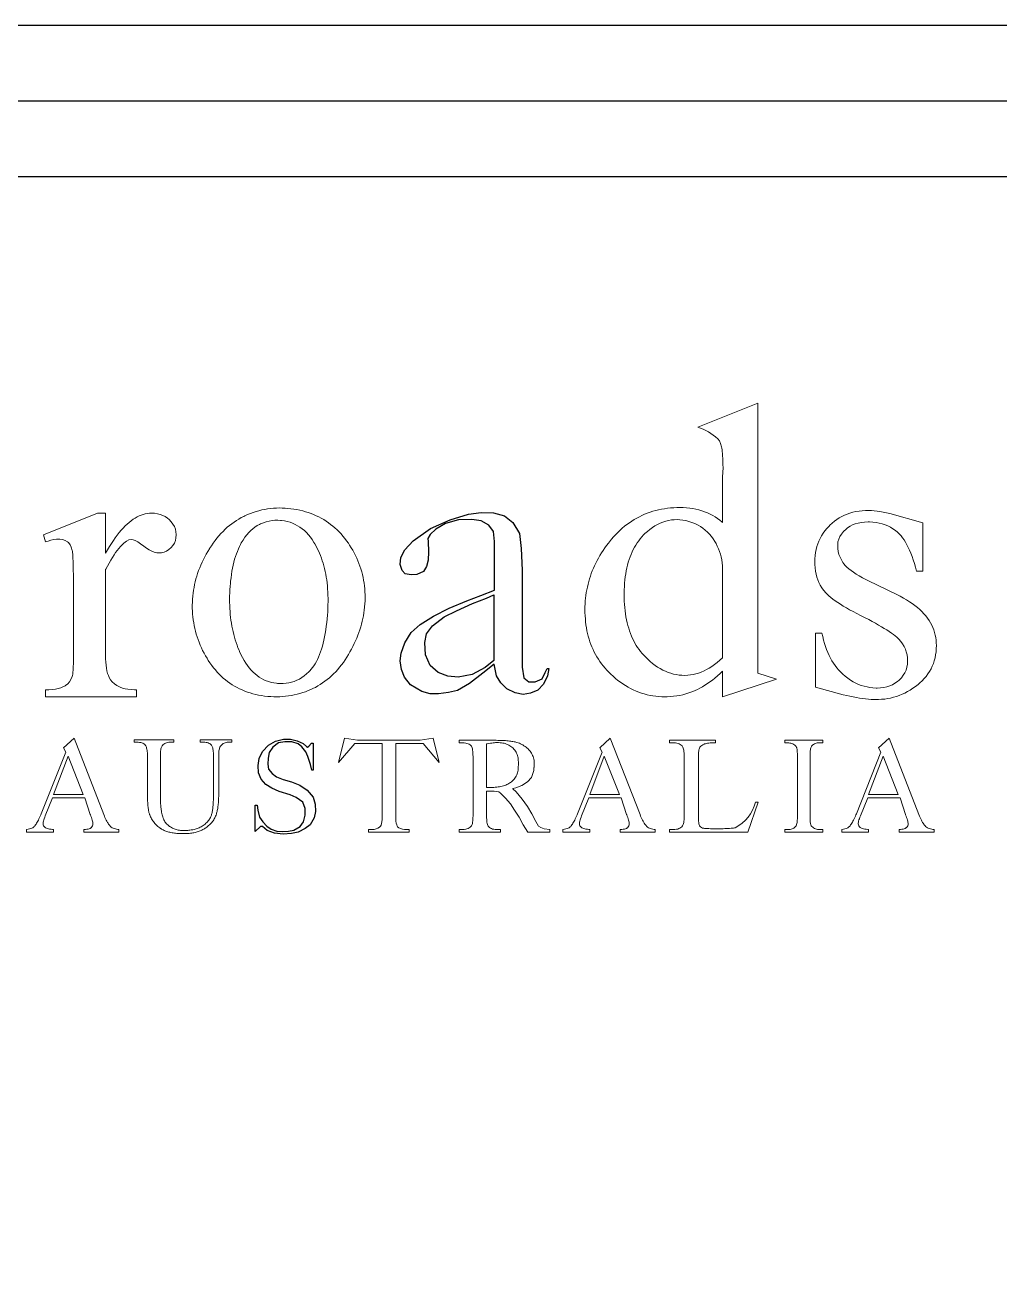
# Model space of a CAD drawing. Extents: x 135 to 255, y 133 to 270.
# Drawn here: x 202.28 to 228.04, y 236.69 to 269.85 of the extents above; entities that cross this region are included whole.
import ezdxf

# ---------------------------------------------------------------- set-up
doc = ezdxf.new("R2010")
doc.units = 0
doc.layers.add('L25', color=1, linetype='CONTINUOUS')
doc.layers.add('L35', color=3, linetype='CONTINUOUS')

# ---------------------------------------------------------------- blocks, each defined once
blk = doc.blocks.new('MRWAlogo')
at = {"layer": 'L25', "lineweight": 0}
for points in [[(134.874, 37.23, -0.102516), (136.157, 36.494), (136.252, 36.357), (136.332, 36.181), (136.398, 35.966), (136.412, 35.888), (136.425, 35.792), (136.437, 35.678), (136.447, 35.547), (136.458, 35.398), (136.466, 35.231), (136.473, 35.047), (136.48, 34.844), (136.485, 34.623), (136.456, 34.062), (136.459, 33.806), (136.46, 33.532), (136.462, 33.241), (136.462, 31.139), (136.438, 31.158), (136.292, 31.28), (136.142, 31.391), (135.986, 31.496), (135.825, 31.592), (135.66, 31.679), (135.488, 31.758), (135.312, 31.829), (135.132, 31.892), (134.946, 31.946), (134.755, 31.993), (134.559, 32.029), (134.359, 32.059), (134.152, 32.08), (133.941, 32.092), (133.726, 32.096), (133.536, 32.094), (133.335, 32.085), (133.135, 32.07), (132.94, 32.05), (132.746, 32.023), (132.557, 31.99), (132.369, 31.951), (132.185, 31.907), (132.004, 31.855), (131.826, 31.8), (131.65, 31.736), (131.478, 31.667), (131.308, 31.592), (131.141, 31.511), (130.976, 31.424), (130.816, 31.331), (130.658, 31.232), (130.502, 31.127), (130.349, 31.016), (130.2, 30.899), (130.054, 30.776), (129.91, 30.646), (129.769, 30.51), (129.63, 30.369), (129.495, 30.223), (129.363, 30.068), (129.29, 29.98), (129.167, 29.825), (129.049, 29.669), (128.937, 29.512), (128.829, 29.354), (128.725, 29.195), (128.627, 29.034), (128.534, 28.872), (128.446, 28.709), (128.361, 28.546), (128.282, 28.38), (128.207, 28.214), (128.137, 28.046), (128.072, 27.877), (128.013, 27.707), (127.957, 27.536), (127.908, 27.364), (127.861, 27.192), (127.821, 27.017), (127.785, 26.84), (127.754, 26.664), (127.728, 26.487), (127.706, 26.307), (127.689, 26.126), (127.677, 25.945), (127.669, 25.762), (127.667, 25.578), (127.669, 25.381), (127.677, 25.18), (127.691, 24.985), (127.71, 24.79), (127.733, 24.6), (127.763, 24.413), (127.796, 24.229), (127.837, 24.048), (127.882, 23.869), (127.932, 23.694), (127.988, 23.523), (128.049, 23.355), (128.116, 23.189), (128.188, 23.027), (128.265, 22.867), (128.347, 22.711), (128.435, 22.558), (128.528, 22.407), (128.627, 22.261), (128.731, 22.117), (128.839, 21.977), (128.954, 21.84), (129.074, 21.705), (129.198, 21.574), (129.315, 21.459), (129.465, 21.316), (129.618, 21.183), (129.774, 21.056), (129.931, 20.935), (130.091, 20.823), (130.253, 20.718), (130.419, 20.62), (130.586, 20.528), (130.756, 20.445), (130.928, 20.369), (131.102, 20.3), (131.28, 20.238), (131.458, 20.184), (131.641, 20.137), (131.825, 20.097), (132.012, 20.064), (132.201, 20.039), (132.393, 20.02), (132.586, 20.01), (132.783, 20.006), (132.921, 20.009), (133.127, 20.018), (133.33, 20.036), (133.53, 20.062), (133.727, 20.096), (133.922, 20.138), (134.114, 20.19), (134.301, 20.248), (134.487, 20.316), (134.67, 20.392), (134.701, 20.405), (134.857, 20.478), (135.014, 20.557), (135.172, 20.645), (135.332, 20.741), (135.491, 20.846), (135.65, 20.957), (135.811, 21.076), (135.973, 21.205), (136.135, 21.341), (136.298, 21.485), (136.462, 21.636), (136.462, 20.006), (139.911, 21.121), (138.718, 21.525), (138.718, 38.757)], [(138.728, 13.268), (138.564, 13.268, -0.210234), (137.27, 11.64), (137.228, 11.632), (137.157, 11.621), (137.081, 11.611), (136.998, 11.603), (136.91, 11.595), (136.816, 11.589), (136.716, 11.585), (136.61, 11.582), (136.498, 11.579), (136.381, 11.579), (135.91, 11.579), (135.81, 11.579), (135.684, 11.58), (135.57, 11.583), (135.47, 11.587), (135.383, 11.592), (135.31, 11.598), (135.25, 11.605), (135.203, 11.613), (135.169, 11.622), (135.107, 11.65), (135.042, 11.697), (134.993, 11.756), (134.982, 11.777), (134.962, 11.829), (134.946, 11.892), (134.933, 11.965), (134.924, 12.049), (134.919, 12.143), (134.917, 12.249), (134.917, 16.089), (134.917, 16.164), (134.92, 16.273), (134.924, 16.373), (134.93, 16.461), (134.939, 16.54), (134.949, 16.608), (134.962, 16.666), (134.976, 16.713), (134.993, 16.75), (135.015, 16.785), (135.062, 16.841), (135.122, 16.891), (135.194, 16.937), (135.278, 16.979), (135.307, 16.991), (135.364, 17.01), (135.429, 17.025), (135.502, 17.038), (135.584, 17.049), (135.675, 17.057), (135.773, 17.063), (135.88, 17.066), (135.996, 17.066), (135.996, 17.226), (133.077, 17.226), (133.077, 17.066), (133.32, 17.066), (133.351, 17.066), (133.446, 17.059), (133.533, 17.047), (133.614, 17.027), (133.689, 17), (133.756, 16.965), (133.817, 16.924), (133.871, 16.875), (133.878, 16.868), (133.905, 16.83), (133.928, 16.784), (133.948, 16.728), (133.966, 16.662), (133.979, 16.586), (133.991, 16.501), (133.998, 16.407), (134.003, 16.302), (134.004, 16.188), (134.004, 12.406), (134.004, 12.352), (134.002, 12.243), (133.996, 12.145), (133.988, 12.056), (133.977, 11.978), (133.963, 11.91), (133.946, 11.852), (133.927, 11.804), (133.905, 11.766), (133.898, 11.757), (133.85, 11.703), (133.795, 11.655), (133.734, 11.615), (133.665, 11.582), (133.589, 11.557), (133.506, 11.539), (133.417, 11.528), (133.32, 11.524), (133.077, 11.524), (133.077, 11.364), (138.068, 11.364)]]:
    blk.add_lwpolyline(points, format="xyb", close=True, dxfattribs=at)
for points in [[(105.868, 31.533), (105.709, 31.452), (105.553, 31.363), (105.4, 31.271), (105.249, 31.17), (105.103, 31.063), (104.96, 30.95), (104.819, 30.832), (104.681, 30.707), (104.547, 30.575), (104.415, 30.438), (104.287, 30.294), (104.162, 30.145), (104.041, 29.989), (103.921, 29.826), (103.806, 29.658), (103.694, 29.483), (103.682, 29.465), (103.577, 29.293), (103.477, 29.119), (103.383, 28.946), (103.293, 28.771), (103.21, 28.596), (103.13, 28.42), (103.058, 28.244), (102.99, 28.067), (102.927, 27.89), (102.869, 27.712), (102.818, 27.533), (102.771, 27.354), (102.729, 27.174), (102.694, 26.994), (102.663, 26.814), (102.638, 26.632), (102.618, 26.449), (102.616, 26.436), (102.602, 26.242), (102.591, 26.049), (102.587, 25.858), (102.587, 25.669), (102.593, 25.48), (102.606, 25.293), (102.622, 25.108), (102.645, 24.922), (102.673, 24.739), (102.705, 24.556), (102.744, 24.376), (102.789, 24.196), (102.837, 24.017), (102.892, 23.839), (102.953, 23.663), (103.019, 23.488), (103.089, 23.314), (103.165, 23.142), (103.247, 22.971), (103.335, 22.8), (103.428, 22.632), (103.524, 22.464), (103.606, 22.332), (103.714, 22.169), (103.824, 22.013), (103.939, 21.864), (104.057, 21.719), (104.178, 21.58), (104.305, 21.447), (104.434, 21.321), (104.567, 21.199), (104.703, 21.084), (104.844, 20.975), (104.988, 20.871), (105.136, 20.773), (105.288, 20.681), (105.444, 20.595), (105.603, 20.515), (105.766, 20.441), (105.933, 20.372), (106.103, 20.309), (106.278, 20.252), (106.456, 20.201), (106.638, 20.155), (106.823, 20.116), (107.013, 20.083), (107.205, 20.056), (107.403, 20.033), (107.591, 20.018), (107.785, 20.009), (107.979, 20.006), (108.17, 20.01), (108.36, 20.02), (108.548, 20.036), (108.734, 20.059), (108.919, 20.088), (109.102, 20.123), (109.282, 20.166), (109.463, 20.215), (109.64, 20.27), (109.818, 20.33), (109.993, 20.399), (110.165, 20.473), (110.337, 20.554), (110.444, 20.609), (110.602, 20.696), (110.757, 20.789), (110.908, 20.889), (111.056, 20.994), (111.201, 21.105), (111.342, 21.221), (111.479, 21.345), (111.614, 21.473), (111.744, 21.607), (111.872, 21.748), (111.996, 21.895), (112.117, 22.047), (112.234, 22.206), (112.349, 22.37), (112.459, 22.539), (112.566, 22.716), (112.655, 22.87), (112.752, 23.047), (112.844, 23.224), (112.931, 23.402), (113.013, 23.579), (113.088, 23.757), (113.16, 23.936), (113.227, 24.113), (113.288, 24.292), (113.343, 24.471), (113.394, 24.65), (113.44, 24.829), (113.48, 25.008), (113.515, 25.188), (113.545, 25.369), (113.57, 25.549), (113.59, 25.729), (113.592, 25.752), (113.608, 25.947), (113.617, 26.14), (113.621, 26.332), (113.619, 26.523), (113.612, 26.711), (113.598, 26.9), (113.581, 27.085), (113.557, 27.27), (113.527, 27.453), (113.492, 27.634), (113.45, 27.814), (113.405, 27.992), (113.352, 28.17), (113.294, 28.345), (113.231, 28.518), (113.162, 28.692), (113.087, 28.862), (113.008, 29.031), (112.922, 29.199), (112.83, 29.366), (112.733, 29.53), (112.631, 29.694), (112.552, 29.812), (112.44, 29.968), (112.326, 30.119), (112.207, 30.266), (112.085, 30.406), (111.96, 30.539), (111.831, 30.668), (111.697, 30.79), (111.56, 30.909), (111.42, 31.02), (111.276, 31.125), (111.128, 31.226), (110.978, 31.322), (110.823, 31.411), (110.664, 31.494), (110.503, 31.572), (110.337, 31.645), (110.168, 31.712), (109.996, 31.772), (109.818, 31.829), (109.638, 31.879), (109.455, 31.923), (109.268, 31.961), (109.077, 31.994), (108.882, 32.021), (108.682, 32.044), (108.518, 32.058), (108.329, 32.066), (108.142, 32.068), (107.953, 32.063), (107.768, 32.052), (107.581, 32.033), (107.396, 32.009), (107.212, 31.977), (107.028, 31.939), (106.845, 31.894), (106.662, 31.842), (106.48, 31.783), (106.3, 31.719), (106.12, 31.646), (105.941, 31.568)], [(93.075, 30.342), (93.2, 29.895), (93.37, 29.954), (93.557, 30.01), (93.736, 30.049), (93.907, 30.074), (94.071, 30.081), (94.115, 30.08), (94.301, 30.055), (94.468, 29.998), (94.617, 29.906), (94.674, 29.855), (94.776, 29.722), (94.856, 29.558), (94.915, 29.36), (94.926, 29.301), (94.936, 29.214), (94.945, 29.108), (94.954, 28.984), (94.962, 28.839), (94.969, 28.675), (94.974, 28.491), (94.979, 28.289), (94.983, 28.066), (94.987, 27.825), (94.988, 27.563), (94.991, 27.284), (94.991, 26.984), (94.991, 22.568), (94.991, 22.406), (94.987, 22.14), (94.982, 21.912), (94.972, 21.719), (94.961, 21.564), (94.945, 21.445), (94.928, 21.362), (94.908, 21.294), (94.834, 21.115), (94.739, 20.961), (94.627, 20.832), (94.493, 20.728), (94.454, 20.703), (94.325, 20.637), (94.179, 20.581), (94.016, 20.535), (93.837, 20.5), (93.642, 20.474), (93.429, 20.458), (93.2, 20.453), (93.2, 20.006), (99.031, 20.006), (99.031, 20.453), (98.889, 20.456), (98.675, 20.467), (98.476, 20.489), (98.295, 20.521), (98.13, 20.563), (97.983, 20.615), (97.851, 20.677), (97.768, 20.725), (97.607, 20.837), (97.472, 20.959), (97.363, 21.092), (97.278, 21.237), (97.225, 21.36), (97.177, 21.504), (97.135, 21.661), (97.102, 21.833), (97.076, 22.02), (97.056, 22.222), (97.046, 22.437), (97.042, 22.668), (97.042, 28.128), (97.055, 28.154), (97.162, 28.358), (97.269, 28.551), (97.374, 28.734), (97.48, 28.905), (97.584, 29.065), (97.687, 29.216), (97.791, 29.356), (97.893, 29.484), (97.996, 29.603), (98.097, 29.711), (98.198, 29.808), (98.213, 29.821), (98.378, 29.952), (98.535, 30.029), (98.683, 30.057), (98.69, 30.057), (98.807, 30.037), (98.944, 29.985), (99.105, 29.901), (99.286, 29.783), (99.491, 29.633), (99.662, 29.503), (99.833, 29.393), (99.998, 29.308), (100.158, 29.247), (100.313, 29.211), (100.46, 29.198), (100.608, 29.208), (100.779, 29.246), (100.941, 29.313), (101.091, 29.409), (101.231, 29.533), (101.234, 29.536), (101.349, 29.676), (101.44, 29.827), (101.504, 29.992), (101.542, 30.167), (101.555, 30.355), (101.555, 30.374), (101.54, 30.549), (101.502, 30.718), (101.439, 30.88), (101.352, 31.035), (101.242, 31.183), (101.107, 31.325), (100.997, 31.417), (100.852, 31.515), (100.698, 31.594), (100.532, 31.656), (100.357, 31.7), (100.171, 31.727), (99.976, 31.735), (99.976, 31.735), (99.845, 31.731), (99.715, 31.715), (99.584, 31.692), (99.455, 31.658), (99.325, 31.614), (99.196, 31.561), (99.067, 31.498), (98.939, 31.425), (98.809, 31.343), (98.683, 31.251), (98.554, 31.149), (98.426, 31.038), (98.299, 30.917), (98.172, 30.786), (98.045, 30.645), (97.919, 30.495), (97.794, 30.335), (97.667, 30.166), (97.541, 29.987), (97.416, 29.798), (97.291, 29.599), (97.166, 29.391), (97.042, 29.173), (97.042, 31.735), (96.52, 31.735)], [(108.018, 20.862), (107.971, 20.867), (107.799, 20.891), (107.632, 20.926), (107.469, 20.972), (107.31, 21.029), (107.157, 21.094), (107.009, 21.171), (106.865, 21.259), (106.726, 21.357), (106.592, 21.464), (106.463, 21.583), (106.339, 21.712), (106.219, 21.851), (106.105, 22), (105.994, 22.16), (105.89, 22.331), (105.789, 22.511), (105.693, 22.702), (105.603, 22.904), (105.569, 22.981), (105.503, 23.143), (105.442, 23.309), (105.384, 23.476), (105.329, 23.645), (105.277, 23.817), (105.23, 23.991), (105.187, 24.167), (105.148, 24.345), (105.113, 24.525), (105.081, 24.707), (105.054, 24.891), (105.03, 25.078), (105.01, 25.266), (104.994, 25.457), (104.981, 25.65), (104.972, 25.845), (104.968, 26.043), (104.967, 26.242), (104.969, 26.444), (104.976, 26.647), (104.987, 26.853), (105, 27.06), (105.019, 27.27), (105.031, 27.387), (105.057, 27.607), (105.085, 27.821), (105.119, 28.028), (105.156, 28.23), (105.198, 28.424), (105.242, 28.612), (105.291, 28.794), (105.345, 28.969), (105.401, 29.137), (105.462, 29.298), (105.526, 29.454), (105.595, 29.602), (105.666, 29.745), (105.717, 29.837), (105.828, 30.022), (105.942, 30.193), (106.062, 30.352), (106.186, 30.496), (106.315, 30.628), (106.448, 30.745), (106.585, 30.85), (106.728, 30.94), (106.874, 31.016), (106.938, 31.046), (107.126, 31.121), (107.312, 31.182), (107.497, 31.229), (107.68, 31.263), (107.862, 31.281), (108.043, 31.285), (108.222, 31.276), (108.29, 31.268), (108.474, 31.241), (108.653, 31.202), (108.826, 31.152), (108.995, 31.092), (109.156, 31.019), (109.312, 30.937), (109.461, 30.843), (109.605, 30.738), (109.744, 30.621), (109.877, 30.494), (110.004, 30.356), (110.125, 30.205), (110.24, 30.045), (110.349, 29.873), (110.411, 29.771), (110.491, 29.627), (110.567, 29.481), (110.639, 29.332), (110.707, 29.179), (110.772, 29.023), (110.831, 28.864), (110.887, 28.701), (110.94, 28.536), (110.987, 28.366), (111.031, 28.194), (111.072, 28.019), (111.108, 27.84), (111.14, 27.658), (111.169, 27.473), (111.193, 27.284), (111.213, 27.092), (111.229, 26.897), (111.241, 26.699), (111.249, 26.497), (111.255, 26.293), (111.255, 26.084), (111.251, 25.873), (111.244, 25.658), (111.232, 25.44), (111.217, 25.219), (111.197, 24.995), (111.173, 24.758), (111.143, 24.516), (111.109, 24.28), (111.073, 24.054), (111.033, 23.836), (110.99, 23.628), (110.941, 23.426), (110.892, 23.234), (110.836, 23.049), (110.779, 22.873), (110.717, 22.705), (110.651, 22.546), (110.582, 22.395), (110.509, 22.251), (110.434, 22.118), (110.353, 21.992), (110.27, 21.875), (110.184, 21.764), (110.094, 21.664), (110.026, 21.596), (109.883, 21.462), (109.735, 21.342), (109.581, 21.234), (109.425, 21.139), (109.264, 21.058), (109.098, 20.991), (108.929, 20.936), (108.755, 20.895), (108.578, 20.867), (108.395, 20.852), (108.209, 20.851)], [(134.692, 31.07), (134.889, 30.977), (135.05, 30.882), (135.206, 30.776), (135.354, 30.659), (135.494, 30.532), (135.625, 30.395), (135.748, 30.247), (135.862, 30.089), (135.969, 29.919), (136.041, 29.792), (136.122, 29.629), (136.196, 29.462), (136.262, 29.291), (136.319, 29.116), (136.367, 28.937), (136.407, 28.754), (136.438, 28.568), (136.462, 28.377), (136.462, 22.506), (136.446, 22.492), (136.28, 22.339), (136.114, 22.196), (135.947, 22.064), (135.779, 21.945), (135.61, 21.836), (135.441, 21.74), (135.271, 21.654), (135.1, 21.579), (134.927, 21.517), (134.754, 21.465), (134.58, 21.426), (134.405, 21.398), (134.23, 21.38), (134.054, 21.375), (134.038, 21.375), (133.856, 21.381), (133.676, 21.397), (133.497, 21.424), (133.321, 21.461), (133.147, 21.509), (132.976, 21.566), (132.806, 21.635), (132.638, 21.714), (132.473, 21.803), (132.31, 21.903), (132.148, 22.012), (131.988, 22.133), (131.832, 22.263), (131.677, 22.405), (131.524, 22.556), (131.374, 22.718), (131.326, 22.771), (131.224, 22.895), (131.125, 23.022), (131.032, 23.155), (130.944, 23.291), (130.86, 23.434), (130.782, 23.58), (130.707, 23.73), (130.638, 23.887), (130.573, 24.048), (130.514, 24.212), (130.459, 24.382), (130.409, 24.557), (130.363, 24.736), (130.323, 24.92), (130.287, 25.109), (130.256, 25.302), (130.23, 25.501), (130.208, 25.704), (130.191, 25.911), (130.179, 26.123), (130.173, 26.34), (130.17, 26.562), (130.17, 26.618), (130.174, 26.838), (130.183, 27.053), (130.196, 27.263), (130.216, 27.469), (130.239, 27.67), (130.269, 27.865), (130.303, 28.056), (130.341, 28.243), (130.385, 28.424), (130.435, 28.6), (130.488, 28.773), (130.547, 28.938), (130.611, 29.1), (130.681, 29.258), (130.755, 29.41), (130.834, 29.558), (130.918, 29.7), (131.007, 29.839), (131.102, 29.972), (131.201, 30.101), (131.305, 30.224), (131.414, 30.343), (131.501, 30.43), (131.655, 30.574), (131.812, 30.703), (131.972, 30.821), (132.136, 30.928), (132.302, 31.021), (132.473, 31.101), (132.645, 31.17), (132.823, 31.226), (133.002, 31.27), (133.186, 31.301), (133.372, 31.319), (133.562, 31.325), (133.735, 31.319), (133.923, 31.298), (134.112, 31.263), (134.304, 31.213), (134.497, 31.149)], [(146.335, 20.567), (146.259, 20.567), (146.064, 20.577), (145.873, 20.599), (145.686, 20.632), (145.5, 20.677), (145.32, 20.734), (145.14, 20.801), (144.965, 20.881), (144.793, 20.971), (144.623, 21.074), (144.457, 21.187), (144.294, 21.313), (144.134, 21.45), (144.109, 21.471), (143.985, 21.592), (143.865, 21.722), (143.749, 21.858), (143.64, 22.002), (143.537, 22.153), (143.439, 22.311), (143.346, 22.478), (143.259, 22.651), (143.178, 22.833), (143.102, 23.021), (143.031, 23.216), (142.966, 23.419), (142.907, 23.631), (142.852, 23.848), (142.804, 24.074), (142.393, 24.074), (142.393, 20.62), (144.17, 20.139), (144.385, 20.087), (144.595, 20.039), (144.803, 19.995), (145.005, 19.957), (145.204, 19.924), (145.397, 19.896), (145.588, 19.873), (145.775, 19.855), (145.957, 19.842), (146.136, 19.835), (146.31, 19.832), (146.421, 19.834), (146.618, 19.844), (146.813, 19.862), (147.005, 19.89), (147.194, 19.927), (147.381, 19.972), (147.564, 20.027), (147.746, 20.091), (147.926, 20.163), (148.102, 20.245), (148.276, 20.337), (148.447, 20.436), (148.615, 20.546), (148.782, 20.663), (148.946, 20.79), (149.062, 20.889), (149.207, 21.023), (149.341, 21.164), (149.464, 21.311), (149.577, 21.463), (149.679, 21.621), (149.771, 21.783), (149.851, 21.953), (149.92, 22.126), (149.98, 22.307), (150.028, 22.492), (150.066, 22.683), (150.093, 22.881), (150.108, 23.083), (150.114, 23.29), (150.111, 23.443), (150.097, 23.615), (150.074, 23.785), (150.042, 23.95), (150, 24.114), (149.947, 24.274), (149.887, 24.43), (149.815, 24.584), (149.734, 24.736), (149.644, 24.884), (149.543, 25.029), (149.435, 25.171), (149.314, 25.31), (149.186, 25.446), (149.047, 25.58), (148.899, 25.71), (148.741, 25.837), (148.573, 25.962), (148.396, 26.082), (148.208, 26.2), (148.012, 26.315), (147.806, 26.428), (147.59, 26.537), (145.775, 27.419), (145.618, 27.497), (145.393, 27.614), (145.185, 27.73), (144.995, 27.845), (144.821, 27.958), (144.664, 28.069), (144.524, 28.179), (144.403, 28.288), (144.297, 28.396), (144.208, 28.501), (144.147, 28.583), (144.044, 28.746), (143.961, 28.917), (143.894, 29.098), (143.848, 29.288), (143.819, 29.487), (143.811, 29.697), (143.811, 29.718), (143.828, 29.897), (143.875, 30.072), (143.949, 30.24), (144.053, 30.404), (144.185, 30.562), (144.345, 30.716), (144.445, 30.796), (144.598, 30.897), (144.762, 30.982), (144.937, 31.053), (145.123, 31.106), (145.321, 31.144), (145.53, 31.168), (145.75, 31.176), (145.847, 31.176), (146.058, 31.164), (146.263, 31.14), (146.461, 31.105), (146.652, 31.057), (146.834, 30.998), (147.011, 30.926), (147.179, 30.841), (147.34, 30.745), (147.494, 30.637), (147.641, 30.517), (147.656, 30.502), (147.758, 30.401), (147.857, 30.29), (147.954, 30.166), (148.049, 30.03), (148.139, 29.882), (148.228, 29.722), (148.314, 29.552), (148.399, 29.369), (148.48, 29.175), (148.559, 28.969), (148.634, 28.752), (148.707, 28.523), (148.778, 28.281), (148.845, 28.03), (149.257, 28.03), (149.257, 31.116), (147.135, 31.707), (146.919, 31.76), (146.712, 31.807), (146.513, 31.844), (146.323, 31.873), (146.14, 31.893), (145.965, 31.906), (145.8, 31.91), (145.588, 31.906), (145.378, 31.89), (145.173, 31.866), (144.975, 31.834), (144.783, 31.79), (144.596, 31.736), (144.416, 31.674), (144.24, 31.602), (144.071, 31.52), (143.908, 31.428), (143.75, 31.327), (143.599, 31.215), (143.454, 31.095), (143.314, 30.965), (143.256, 30.907), (143.12, 30.762), (142.997, 30.611), (142.883, 30.455), (142.781, 30.294), (142.689, 30.127), (142.607, 29.956), (142.538, 29.78), (142.479, 29.599), (142.429, 29.411), (142.393, 29.221), (142.364, 29.023), (142.349, 28.821), (142.343, 28.615), (142.346, 28.455), (142.362, 28.243), (142.387, 28.037), (142.425, 27.84), (142.476, 27.651), (142.537, 27.469), (142.612, 27.297), (142.696, 27.13), (142.794, 26.973), (142.903, 26.823), (142.942, 26.774), (143.031, 26.672), (143.132, 26.569), (143.245, 26.465), (143.369, 26.359), (143.506, 26.251), (143.654, 26.141), (143.814, 26.031), (143.986, 25.918), (144.17, 25.803), (144.365, 25.688), (144.572, 25.569), (144.791, 25.45), (145.023, 25.329), (145.266, 25.206), (145.318, 25.179), (145.564, 25.056), (145.797, 24.935), (146.019, 24.817), (146.228, 24.703), (146.427, 24.591), (146.614, 24.483), (146.787, 24.377), (146.95, 24.275), (147.101, 24.176), (147.239, 24.08), (147.367, 23.987), (147.482, 23.896), (147.585, 23.809), (147.677, 23.725), (147.71, 23.693), (147.843, 23.545), (147.957, 23.389), (148.054, 23.225), (148.134, 23.053), (148.194, 22.872), (148.239, 22.684), (148.265, 22.488), (148.275, 22.283), (148.264, 22.088), (148.231, 21.898), (148.177, 21.715), (148.101, 21.543), (148.002, 21.379), (147.882, 21.224), (147.739, 21.077), (147.621, 20.974), (147.467, 20.866), (147.304, 20.775), (147.131, 20.7), (146.947, 20.642), (146.753, 20.599), (146.549, 20.574)], [(94.35, 16.754), (94.504, 16.476), (92.938, 12.536), (92.911, 12.471), (92.87, 12.377), (92.83, 12.288), (92.792, 12.205), (92.753, 12.126), (92.715, 12.053), (92.677, 11.986), (92.64, 11.923), (92.604, 11.867), (92.568, 11.815), (92.533, 11.769), (92.498, 11.728), (92.464, 11.693), (92.442, 11.673), (92.397, 11.644), (92.341, 11.617), (92.274, 11.591), (92.195, 11.567), (92.105, 11.544), (92.003, 11.524), (92.003, 11.364), (93.712, 11.364), (93.712, 11.524), (93.664, 11.528), (93.563, 11.539), (93.473, 11.552), (93.393, 11.568), (93.324, 11.587), (93.265, 11.608), (93.217, 11.632), (93.179, 11.658), (93.137, 11.696), (93.09, 11.756), (93.062, 11.821), (93.053, 11.892), (93.056, 11.938), (93.064, 11.997), (93.079, 12.064), (93.099, 12.137), (93.125, 12.218), (93.157, 12.306), (93.196, 12.402), (93.663, 13.557), (95.727, 13.557), (96.071, 12.484), (96.076, 12.473), (96.114, 12.375), (96.147, 12.285), (96.175, 12.201), (96.198, 12.124), (96.216, 12.054), (96.228, 11.99), (96.236, 11.933), (96.239, 11.883), (96.234, 11.83), (96.214, 11.76), (96.176, 11.698), (96.121, 11.641), (96.103, 11.627), (96.055, 11.6), (95.997, 11.577), (95.929, 11.558), (95.849, 11.543), (95.76, 11.532), (95.66, 11.524), (95.66, 11.364), (97.902, 11.364), (97.902, 11.524), (97.826, 11.531), (97.745, 11.543), (97.669, 11.561), (97.597, 11.583), (97.531, 11.61), (97.47, 11.643), (97.413, 11.68), (97.362, 11.723), (97.344, 11.739), (97.309, 11.776), (97.274, 11.819), (97.238, 11.867), (97.201, 11.922), (97.164, 11.984), (97.126, 12.051), (97.087, 12.125), (97.048, 12.206), (97.008, 12.292), (96.967, 12.385), (96.926, 12.484), (95.029, 17.36)], [(102.069, 11.456), (101.99, 11.458), (101.912, 11.462), (101.835, 11.468), (101.761, 11.477), (101.69, 11.489), (101.621, 11.504), (101.555, 11.521), (101.491, 11.541), (101.429, 11.563), (101.369, 11.588), (101.313, 11.616), (101.251, 11.649), (101.186, 11.688), (101.125, 11.729), (101.068, 11.773), (101.014, 11.819), (100.964, 11.866), (100.918, 11.916), (100.876, 11.968), (100.837, 12.022), (100.829, 12.034), (100.799, 12.085), (100.77, 12.14), (100.744, 12.198), (100.719, 12.26), (100.696, 12.326), (100.676, 12.395), (100.657, 12.468), (100.64, 12.545), (100.625, 12.625), (100.612, 12.71), (100.602, 12.786), (100.591, 12.864), (100.582, 12.94), (100.574, 13.015), (100.567, 13.088), (100.561, 13.159), (100.556, 13.229), (100.552, 13.297), (100.55, 13.364), (100.548, 13.429), (100.548, 13.492), (100.548, 16.224), (100.548, 16.264), (100.55, 16.363), (100.554, 16.453), (100.562, 16.536), (100.571, 16.611), (100.583, 16.679), (100.598, 16.739), (100.614, 16.791), (100.634, 16.836), (100.656, 16.873), (100.678, 16.902), (100.72, 16.949), (100.768, 16.989), (100.821, 17.024), (100.881, 17.052), (100.945, 17.074), (101.016, 17.089), (101.093, 17.098), (101.174, 17.102), (101.399, 17.102), (101.399, 17.262), (98.867, 17.262), (98.867, 17.102), (99.087, 17.102), (99.136, 17.101), (99.218, 17.094), (99.292, 17.082), (99.361, 17.064), (99.423, 17.04), (99.479, 17.01), (99.528, 16.975), (99.571, 16.933), (99.584, 16.918), (99.609, 16.879), (99.632, 16.834), (99.652, 16.781), (99.669, 16.722), (99.684, 16.656), (99.696, 16.583), (99.706, 16.504), (99.713, 16.417), (99.717, 16.324), (99.718, 16.224), (99.718, 13.933), (99.718, 13.896), (99.719, 13.795), (99.72, 13.697), (99.722, 13.602), (99.724, 13.51), (99.728, 13.422), (99.731, 13.337), (99.736, 13.256), (99.741, 13.177), (99.747, 13.102), (99.754, 13.03), (99.761, 12.961), (99.769, 12.896), (99.777, 12.834), (99.787, 12.775), (99.797, 12.719), (99.807, 12.667), (99.819, 12.617), (99.83, 12.572), (99.843, 12.529), (99.856, 12.49), (99.867, 12.462), (99.894, 12.395), (99.923, 12.33), (99.955, 12.266), (99.988, 12.205), (100.024, 12.144), (100.063, 12.086), (100.103, 12.029), (100.145, 11.974), (100.189, 11.921), (100.236, 11.869), (100.285, 11.819), (100.335, 11.771), (100.389, 11.724), (100.444, 11.679), (100.501, 11.636), (100.561, 11.595), (100.579, 11.582), (100.627, 11.553), (100.678, 11.524), (100.73, 11.498), (100.785, 11.472), (100.841, 11.448), (100.899, 11.426), (100.96, 11.404), (101.022, 11.385), (101.086, 11.367), (101.153, 11.35), (101.221, 11.335), (101.292, 11.321), (101.364, 11.308), (101.438, 11.298), (101.515, 11.288), (101.594, 11.28), (101.674, 11.273), (101.757, 11.268), (101.842, 11.265), (101.928, 11.263), (102.017, 11.262), (102.071, 11.262), (102.155, 11.264), (102.237, 11.268), (102.317, 11.273), (102.395, 11.28), (102.471, 11.288), (102.546, 11.298), (102.619, 11.31), (102.691, 11.323), (102.76, 11.338), (102.828, 11.355), (102.894, 11.373), (102.959, 11.393), (103.021, 11.415), (103.083, 11.438), (103.142, 11.463), (103.199, 11.489), (103.255, 11.518), (103.309, 11.547), (103.361, 11.579), (103.412, 11.612), (103.449, 11.638), (103.512, 11.683), (103.571, 11.73), (103.628, 11.778), (103.682, 11.827), (103.734, 11.877), (103.783, 11.929), (103.829, 11.982), (103.873, 12.036), (103.913, 12.091), (103.951, 12.147), (103.986, 12.205), (104.019, 12.263), (104.048, 12.323), (104.075, 12.384), (104.099, 12.446), (104.105, 12.464), (104.123, 12.516), (104.139, 12.57), (104.154, 12.626), (104.168, 12.684), (104.182, 12.745), (104.194, 12.807), (104.206, 12.871), (104.217, 12.938), (104.226, 13.007), (104.235, 13.078), (104.242, 13.151), (104.249, 13.226), (104.256, 13.304), (104.261, 13.383), (104.265, 13.465), (104.268, 13.548), (104.27, 13.634), (104.272, 13.722), (104.272, 13.812), (104.272, 16.19), (104.273, 16.29), (104.276, 16.386), (104.282, 16.474), (104.29, 16.552), (104.3, 16.622), (104.312, 16.683), (104.327, 16.735), (104.344, 16.778), (104.363, 16.812), (104.372, 16.826), (104.415, 16.883), (104.461, 16.935), (104.512, 16.979), (104.566, 17.016), (104.624, 17.047), (104.686, 17.071), (104.752, 17.088), (104.821, 17.098), (104.895, 17.102), (105.115, 17.102), (105.115, 17.262), (103.091, 17.262), (103.091, 17.102), (103.312, 17.102), (103.388, 17.099), (103.464, 17.09), (103.535, 17.076), (103.601, 17.055), (103.662, 17.028), (103.718, 16.996), (103.768, 16.956), (103.813, 16.911), (103.814, 16.91), (103.837, 16.878), (103.857, 16.838), (103.875, 16.79), (103.891, 16.734), (103.904, 16.669), (103.915, 16.596), (103.923, 16.516), (103.929, 16.426), (103.933, 16.33), (103.934, 16.224), (103.934, 13.674), (103.934, 13.597), (103.933, 13.502), (103.931, 13.41), (103.927, 13.32), (103.923, 13.234), (103.918, 13.151), (103.913, 13.071), (103.906, 12.994), (103.898, 12.92), (103.889, 12.849), (103.88, 12.781), (103.869, 12.717), (103.858, 12.655), (103.846, 12.597), (103.832, 12.541), (103.818, 12.489), (103.803, 12.44), (103.787, 12.394), (103.77, 12.351), (103.744, 12.294), (103.713, 12.236), (103.678, 12.179), (103.64, 12.124), (103.599, 12.071), (103.555, 12.02), (103.507, 11.97), (103.455, 11.922), (103.401, 11.875), (103.343, 11.831), (103.281, 11.788), (103.216, 11.747), (103.147, 11.707), (103.143, 11.704), (103.083, 11.673), (103.021, 11.643), (102.958, 11.615), (102.894, 11.59), (102.829, 11.567), (102.763, 11.546), (102.696, 11.527), (102.627, 11.51), (102.507, 11.496), (102.436, 11.484), (102.365, 11.474), (102.292, 11.466), (102.219, 11.461), (102.144, 11.458)], [(113.142, 17.225), (112.305, 17.353), (111.929, 15.812), (112.961, 17.013), (114.709, 17.013), (114.709, 12.38), (114.709, 12.334), (114.703, 12.166), (114.69, 12.023), (114.67, 11.905), (114.643, 11.814), (114.608, 11.748), (114.535, 11.668), (114.442, 11.605), (114.331, 11.56), (114.202, 11.532), (114.055, 11.524), (113.837, 11.524), (113.837, 11.364), (116.446, 11.364), (116.446, 11.524), (116.232, 11.524), (116.145, 11.527), (116.008, 11.546), (115.888, 11.581), (115.786, 11.635), (115.702, 11.705), (115.674, 11.743), (115.64, 11.82), (115.613, 11.922), (115.594, 12.049), (115.583, 12.202), (115.579, 12.38), (115.579, 17.013), (117.322, 17.013), (118.353, 15.812), (117.978, 17.353), (117.14, 17.225)], [(122.096, 17.079), (122.15, 17.079), (122.241, 17.074), (122.33, 17.065), (122.415, 17.052), (122.497, 17.034), (122.577, 17.012), (122.654, 16.986), (122.728, 16.955), (122.799, 16.92), (122.866, 16.881), (122.932, 16.838), (122.993, 16.79), (123.053, 16.738), (123.074, 16.717), (123.128, 16.658), (123.177, 16.598), (123.221, 16.534), (123.262, 16.468), (123.297, 16.399), (123.327, 16.328), (123.353, 16.253), (123.374, 16.177), (123.39, 16.097), (123.402, 16.016), (123.409, 15.93), (123.411, 15.843), (123.411, 15.817), (123.407, 15.39), (123.397, 15.309), (123.383, 15.231), (123.364, 15.156), (123.34, 15.082), (123.311, 15.01), (123.277, 14.941), (123.238, 14.874), (123.193, 14.81), (123.144, 14.747), (123.09, 14.687), (123.031, 14.629), (122.967, 14.573), (122.921, 14.539), (122.864, 14.499), (122.803, 14.462), (122.74, 14.427), (122.673, 14.395), (122.604, 14.366), (122.531, 14.339), (122.455, 14.314), (122.377, 14.292), (122.295, 14.273), (122.21, 14.257), (122.122, 14.243), (122.032, 14.231), (121.937, 14.222), (121.84, 14.215), (121.74, 14.212), (121.638, 14.211), (121.622, 14.211), (121.533, 14.215), (121.383, 14.215), (121.383, 16.997), (121.426, 17.005), (121.528, 17.022), (121.625, 17.037), (121.717, 17.05), (121.803, 17.061), (121.884, 17.069), (121.96, 17.075), (122.03, 17.078)], [(128.608, 16.754), (128.762, 16.476), (127.195, 12.536), (127.169, 12.471), (127.128, 12.377), (127.088, 12.288), (127.05, 12.205), (127.011, 12.126), (126.972, 12.053), (126.935, 11.986), (126.898, 11.923), (126.862, 11.867), (126.826, 11.815), (126.791, 11.769), (126.756, 11.728), (126.722, 11.693), (126.7, 11.673), (126.655, 11.644), (126.599, 11.617), (126.532, 11.591), (126.453, 11.567), (126.363, 11.544), (126.261, 11.524), (126.261, 11.364), (127.969, 11.364), (127.969, 11.524), (127.922, 11.528), (127.821, 11.539), (127.731, 11.552), (127.651, 11.568), (127.582, 11.587), (127.523, 11.608), (127.475, 11.632), (127.437, 11.658), (127.395, 11.696), (127.348, 11.756), (127.32, 11.821), (127.311, 11.892), (127.314, 11.938), (127.322, 11.997), (127.336, 12.064), (127.356, 12.137), (127.383, 12.218), (127.415, 12.306), (127.454, 12.402), (127.92, 13.557), (129.985, 13.557), (130.329, 12.484), (130.334, 12.473), (130.372, 12.375), (130.405, 12.285), (130.433, 12.201), (130.456, 12.124), (130.474, 12.054), (130.486, 11.99), (130.494, 11.933), (130.497, 11.883), (130.492, 11.83), (130.472, 11.76), (130.434, 11.698), (130.379, 11.641), (130.361, 11.627), (130.313, 11.6), (130.255, 11.577), (130.187, 11.558), (130.107, 11.543), (130.018, 11.532), (129.918, 11.524), (129.918, 11.364), (132.16, 11.364), (132.16, 11.524), (132.084, 11.531), (132.003, 11.543), (131.927, 11.561), (131.855, 11.583), (131.789, 11.61), (131.728, 11.643), (131.671, 11.68), (131.62, 11.723), (131.602, 11.739), (131.567, 11.776), (131.532, 11.819), (131.496, 11.867), (131.459, 11.922), (131.422, 11.984), (131.384, 12.051), (131.345, 12.125), (131.306, 12.206), (131.266, 12.292), (131.225, 12.385), (131.184, 12.484), (129.287, 17.36)], [(146.418, 16.754), (146.572, 16.476), (145.006, 12.536), (144.979, 12.471), (144.939, 12.377), (144.899, 12.288), (144.86, 12.205), (144.821, 12.126), (144.783, 12.053), (144.746, 11.986), (144.708, 11.923), (144.672, 11.867), (144.636, 11.815), (144.601, 11.769), (144.566, 11.728), (144.532, 11.693), (144.51, 11.673), (144.465, 11.644), (144.409, 11.617), (144.342, 11.591), (144.263, 11.567), (144.173, 11.544), (144.071, 11.524), (144.071, 11.364), (145.78, 11.364), (145.78, 11.524), (145.732, 11.528), (145.631, 11.539), (145.541, 11.552), (145.461, 11.568), (145.392, 11.587), (145.333, 11.608), (145.285, 11.632), (145.247, 11.658), (145.205, 11.696), (145.158, 11.756), (145.131, 11.821), (145.121, 11.892), (145.124, 11.938), (145.132, 11.997), (145.147, 12.064), (145.167, 12.137), (145.193, 12.218), (145.225, 12.306), (145.264, 12.402), (145.731, 13.557), (147.796, 13.557), (148.139, 12.484), (148.144, 12.473), (148.182, 12.375), (148.215, 12.285), (148.243, 12.201), (148.266, 12.124), (148.284, 12.054), (148.296, 11.99), (148.304, 11.933), (148.307, 11.883), (148.303, 11.83), (148.282, 11.76), (148.244, 11.698), (148.189, 11.641), (148.171, 11.627), (148.123, 11.6), (148.065, 11.577), (147.997, 11.558), (147.918, 11.543), (147.828, 11.532), (147.728, 11.524), (147.728, 11.364), (149.971, 11.364), (149.971, 11.524), (149.895, 11.531), (149.814, 11.543), (149.737, 11.561), (149.666, 11.583), (149.6, 11.61), (149.538, 11.643), (149.481, 11.68), (149.43, 11.723), (149.413, 11.739), (149.378, 11.776), (149.342, 11.819), (149.306, 11.867), (149.269, 11.922), (149.232, 11.984), (149.194, 12.051), (149.155, 12.125), (149.116, 12.206), (149.076, 12.292), (149.035, 12.385), (148.994, 12.484), (147.098, 17.36)], [(94.646, 16.219), (95.61, 13.769), (93.712, 13.769)], [(128.904, 16.219), (129.868, 13.769), (127.969, 13.769)], [(146.714, 16.219), (147.678, 13.769), (145.78, 13.769)]]:
    blk.add_lwpolyline(points, close=True, dxfattribs=at)
at = {"layer": 'L25'}
for points in [[(121.89, 26.826), (121.892, 29.928), (121.832, 30.565), (121.531, 30.973), (121.038, 31.24), (120.447, 31.338), (119.583, 31.319), (118.755, 31.069), (118.135, 30.72), (117.773, 30.379), (117.629, 30.115), (117.652, 29.929), (117.671, 29.257), (117.653, 28.725), (117.537, 28.333), (117.361, 28.003), (116.93, 27.827), (116.563, 27.794), (116.185, 27.857), (115.981, 28.075), (115.853, 28.459), (115.902, 28.9), (116.158, 29.394), (116.689, 29.961), (117.793, 30.757), (119.046, 31.319), (120.227, 31.664), (121.036, 31.772), (121.821, 31.754), (122.532, 31.563), (123.063, 31.136), (123.495, 30.445), (123.601, 29.485), (123.663, 28.102), (123.663, 21.897), (123.758, 21.219), (124.083, 20.969), (124.492, 20.969), (124.939, 21.148), (125.131, 21.553), (125.243, 21.819), (125.349, 21.819), (125.269, 21.339), (125.028, 20.806), (124.66, 20.422), (124.185, 20.235), (123.709, 20.15), (123.199, 20.252), (122.666, 20.51), (122.288, 20.905), (122.013, 21.351), (121.862, 22.083), (121.144, 21.521), (120.283, 20.862), (119.533, 20.415), (118.953, 20.275), (118.305, 20.203), (117.776, 20.203), (117.243, 20.334), (116.525, 20.778), (116.146, 21.259), (115.939, 21.759), (115.87, 22.296), (115.922, 22.797), (116.169, 23.449), (116.576, 24.104), (117.143, 24.618), (117.995, 25.161), (119.001, 25.666), (120.121, 26.132), (121.007, 26.482)], [(121.847, 22.319), (121.287, 21.879), (120.472, 21.424), (119.572, 21.252), (118.917, 21.329), (118.297, 21.561), (117.788, 22.012), (117.475, 22.676), (117.436, 23.466), (117.554, 24.035), (117.926, 24.544), (118.666, 25.112), (119.452, 25.505), (120.473, 25.969), (121.379, 26.302), (121.847, 26.51)], [(106.608, 11.408), (106.608, 13.088), (106.723, 13.088), (106.762, 12.76), (106.884, 12.321), (107.099, 12.015), (107.344, 11.75), (107.631, 11.545), (107.989, 11.422), (108.367, 11.402), (108.733, 11.412), (109.081, 11.483), (109.471, 11.709), (109.698, 12.019), (109.79, 12.449), (109.79, 12.869), (109.636, 13.271), (109.215, 13.568), (108.828, 13.741), (108.141, 13.964), (107.658, 14.175), (107.278, 14.405), (106.979, 14.744), (106.81, 15.142), (106.79, 15.621), (106.86, 16.061), (107.07, 16.51), (107.459, 16.919), (107.909, 17.169), (108.42, 17.289), (108.86, 17.289), (109.28, 17.199), (109.67, 17.03), (109.87, 16.84), (109.944, 16.778), (110.027, 16.861), (110.204, 17.047), (110.308, 17.047), (110.308, 15.318), (110.212, 15.318), (110.143, 15.687), (109.971, 16.185), (109.828, 16.49), (109.583, 16.817), (109.346, 17.003), (108.946, 17.136), (108.496, 17.136), (108.086, 17.054), (107.737, 16.777), (107.49, 16.448), (107.428, 16.089), (107.408, 15.702), (107.449, 15.392), (107.676, 15.113), (107.953, 14.898), (108.381, 14.725), (108.926, 14.574), (109.449, 14.363), (109.93, 14.032), (110.31, 13.593), (110.429, 13.155), (110.459, 12.685), (110.369, 12.276), (110.11, 11.828), (109.801, 11.589), (109.351, 11.358), (108.92, 11.278), (108.387, 11.238), (107.826, 11.298), (107.366, 11.468), (107.061, 11.712), (106.946, 11.724)]]:
    blk.add_lwpolyline(points, close=True, dxfattribs=at)
at = {"layer": 'L25', "lineweight": 0}
for points in [[(124.413, 15.481), (124.423, 15.552), (124.43, 15.634), (124.432, 15.717), (124.43, 15.787), (124.424, 15.87), (124.414, 15.951), (124.398, 16.03), (124.378, 16.107), (124.353, 16.182), (124.324, 16.255), (124.291, 16.326), (124.253, 16.395), (124.21, 16.462), (124.162, 16.527), (124.11, 16.59), (124.088, 16.614), (124.029, 16.675), (123.967, 16.732), (123.903, 16.786), (123.838, 16.836), (123.771, 16.883), (123.701, 16.927), (123.629, 16.966), (123.555, 17.003), (123.479, 17.036), (123.401, 17.065), (123.321, 17.092), (123.315, 17.093), (123.259, 17.108), (123.198, 17.123), (123.135, 17.135), (123.067, 17.148), (122.996, 17.159), (122.922, 17.17), (122.844, 17.18), (122.763, 17.188), (122.678, 17.196), (122.59, 17.203), (122.498, 17.209), (122.402, 17.214), (122.304, 17.218), (122.201, 17.221), (122.096, 17.223), (121.986, 17.225), (121.873, 17.226), (119.632, 17.226), (119.632, 17.065), (119.864, 17.065), (119.959, 17.062), (120.048, 17.05), (120.131, 17.03), (120.206, 17.004), (120.274, 16.969), (120.335, 16.926), (120.389, 16.875), (120.413, 16.846), (120.437, 16.801), (120.458, 16.745), (120.476, 16.679), (120.491, 16.603), (120.502, 16.515), (120.51, 16.417), (120.515, 16.308), (120.517, 16.188), (120.517, 12.401), (120.517, 12.396), (120.515, 12.277), (120.511, 12.17), (120.503, 12.074), (120.493, 11.99), (120.479, 11.917), (120.463, 11.856), (120.444, 11.805), (120.422, 11.766), (120.385, 11.719), (120.332, 11.667), (120.272, 11.624), (120.205, 11.587), (120.131, 11.56), (120.049, 11.54), (119.96, 11.528), (119.864, 11.524), (119.632, 11.524), (119.632, 11.364), (122.268, 11.364), (122.268, 11.524), (122.028, 11.524), (121.941, 11.527), (121.851, 11.538), (121.768, 11.558), (121.693, 11.585), (121.625, 11.62), (121.564, 11.663), (121.51, 11.714), (121.487, 11.744), (121.463, 11.789), (121.442, 11.844), (121.424, 11.91), (121.409, 11.987), (121.398, 12.075), (121.39, 12.173), (121.385, 12.282), (121.383, 12.401), (121.383, 13.983), (121.864, 13.966), (122.158, 13.935), (122.269, 13.854), (122.584, 13.52), (122.908, 13.175), (123.172, 12.76), (123.466, 12.324), (123.729, 11.817), (124.013, 11.364), (125.433, 11.364), (125.433, 11.533), (125.068, 11.564), (124.855, 11.645), (124.703, 11.736), (124.52, 12.04), (124.277, 12.537), (123.993, 13.003), (123.658, 13.459), (123.283, 13.925), (123.05, 14.118), (123.05, 14.148), (123.253, 14.199), (123.628, 14.341), (124.003, 14.564), (124.247, 14.858), (124.399, 15.304), (124.432, 15.717)], [(142.86, 17.226), (140.425, 17.226), (140.425, 17.066), (140.627, 17.066), (140.634, 17.066), (140.699, 17.062), (140.763, 17.053), (140.827, 17.039), (140.89, 17.019), (140.951, 16.993), (141.012, 16.962), (141.066, 16.925), (141.117, 16.88), (141.156, 16.83), (141.184, 16.776), (141.192, 16.752), (141.203, 16.71), (141.212, 16.659), (141.22, 16.601), (141.226, 16.535), (141.232, 16.46), (141.235, 16.378), (141.238, 16.287), (141.238, 16.189), (141.238, 12.402), (141.238, 12.395), (141.237, 12.295), (141.234, 12.202), (141.229, 12.117), (141.222, 12.039), (141.213, 11.969), (141.202, 11.907), (141.189, 11.853), (141.174, 11.806), (141.157, 11.767), (141.138, 11.736), (141.104, 11.696), (141.062, 11.656), (141.014, 11.621), (140.962, 11.591), (140.905, 11.567), (140.842, 11.548), (140.775, 11.535), (140.703, 11.527), (140.627, 11.524), (140.425, 11.524), (140.425, 11.364), (142.86, 11.364), (142.86, 11.524), (142.655, 11.524), (142.651, 11.524), (142.586, 11.528), (142.521, 11.536), (142.457, 11.551), (142.395, 11.571), (142.334, 11.597), (142.273, 11.628), (142.215, 11.667), (142.164, 11.712), (142.125, 11.761), (142.097, 11.814), (142.089, 11.838), (142.079, 11.88), (142.069, 11.931), (142.061, 11.989), (142.054, 12.055), (142.05, 12.13), (142.046, 12.212), (142.044, 12.303), (142.043, 12.402), (142.043, 16.189), (142.043, 16.198), (142.044, 16.298), (142.048, 16.39), (142.053, 16.475), (142.06, 16.552), (142.069, 16.622), (142.081, 16.683), (142.095, 16.738), (142.111, 16.784), (142.128, 16.823), (142.148, 16.854), (142.179, 16.891), (142.222, 16.932), (142.269, 16.968), (142.321, 16.998), (142.378, 17.022), (142.44, 17.041), (142.507, 17.055), (142.578, 17.063), (142.655, 17.066), (142.86, 17.066), (142.86, 17.226)]]:
    blk.add_lwpolyline(points, dxfattribs=at)

msp = doc.modelspace()

# ---------------------------------------------------------------- linework, layer by layer
at = {"layer": 'L35'}
for points in [[(135.329, 164.851), (135.329, 254.851, -0.414214), (150.329, 269.851), (240.329, 269.851, -0.414214), (255.329, 254.851), (255.329, 164.851, -0.414214), (240.329, 149.851), (150.329, 149.851, -0.414214)], [(137.329, 164.851), (137.329, 254.851, -0.414214), (150.329, 267.851), (240.329, 267.851, -0.414214), (253.329, 254.851), (253.329, 164.851, -0.414214), (240.329, 151.851), (150.329, 151.851, -0.414214)], [(139.329, 164.851), (139.329, 254.851, -0.414214), (150.329, 265.851), (240.329, 265.851, -0.414214), (251.329, 254.851), (251.329, 164.851, -0.414214), (240.329, 153.851), (150.329, 153.851, -0.414214)]]:
    msp.add_lwpolyline(points, format="xyb", close=True, dxfattribs=at)

# ---------------------------------------------------------------- block references
at = {"layer": 'L25', "xscale": 0.4136672638035128, "yscale": 0.413667263803516, "zscale": 0.4136672638035157}
msp.add_blockref('MRWAlogo', (164.262, 243.824), dxfattribs=at)

doc.saveas('drawing.dxf')
